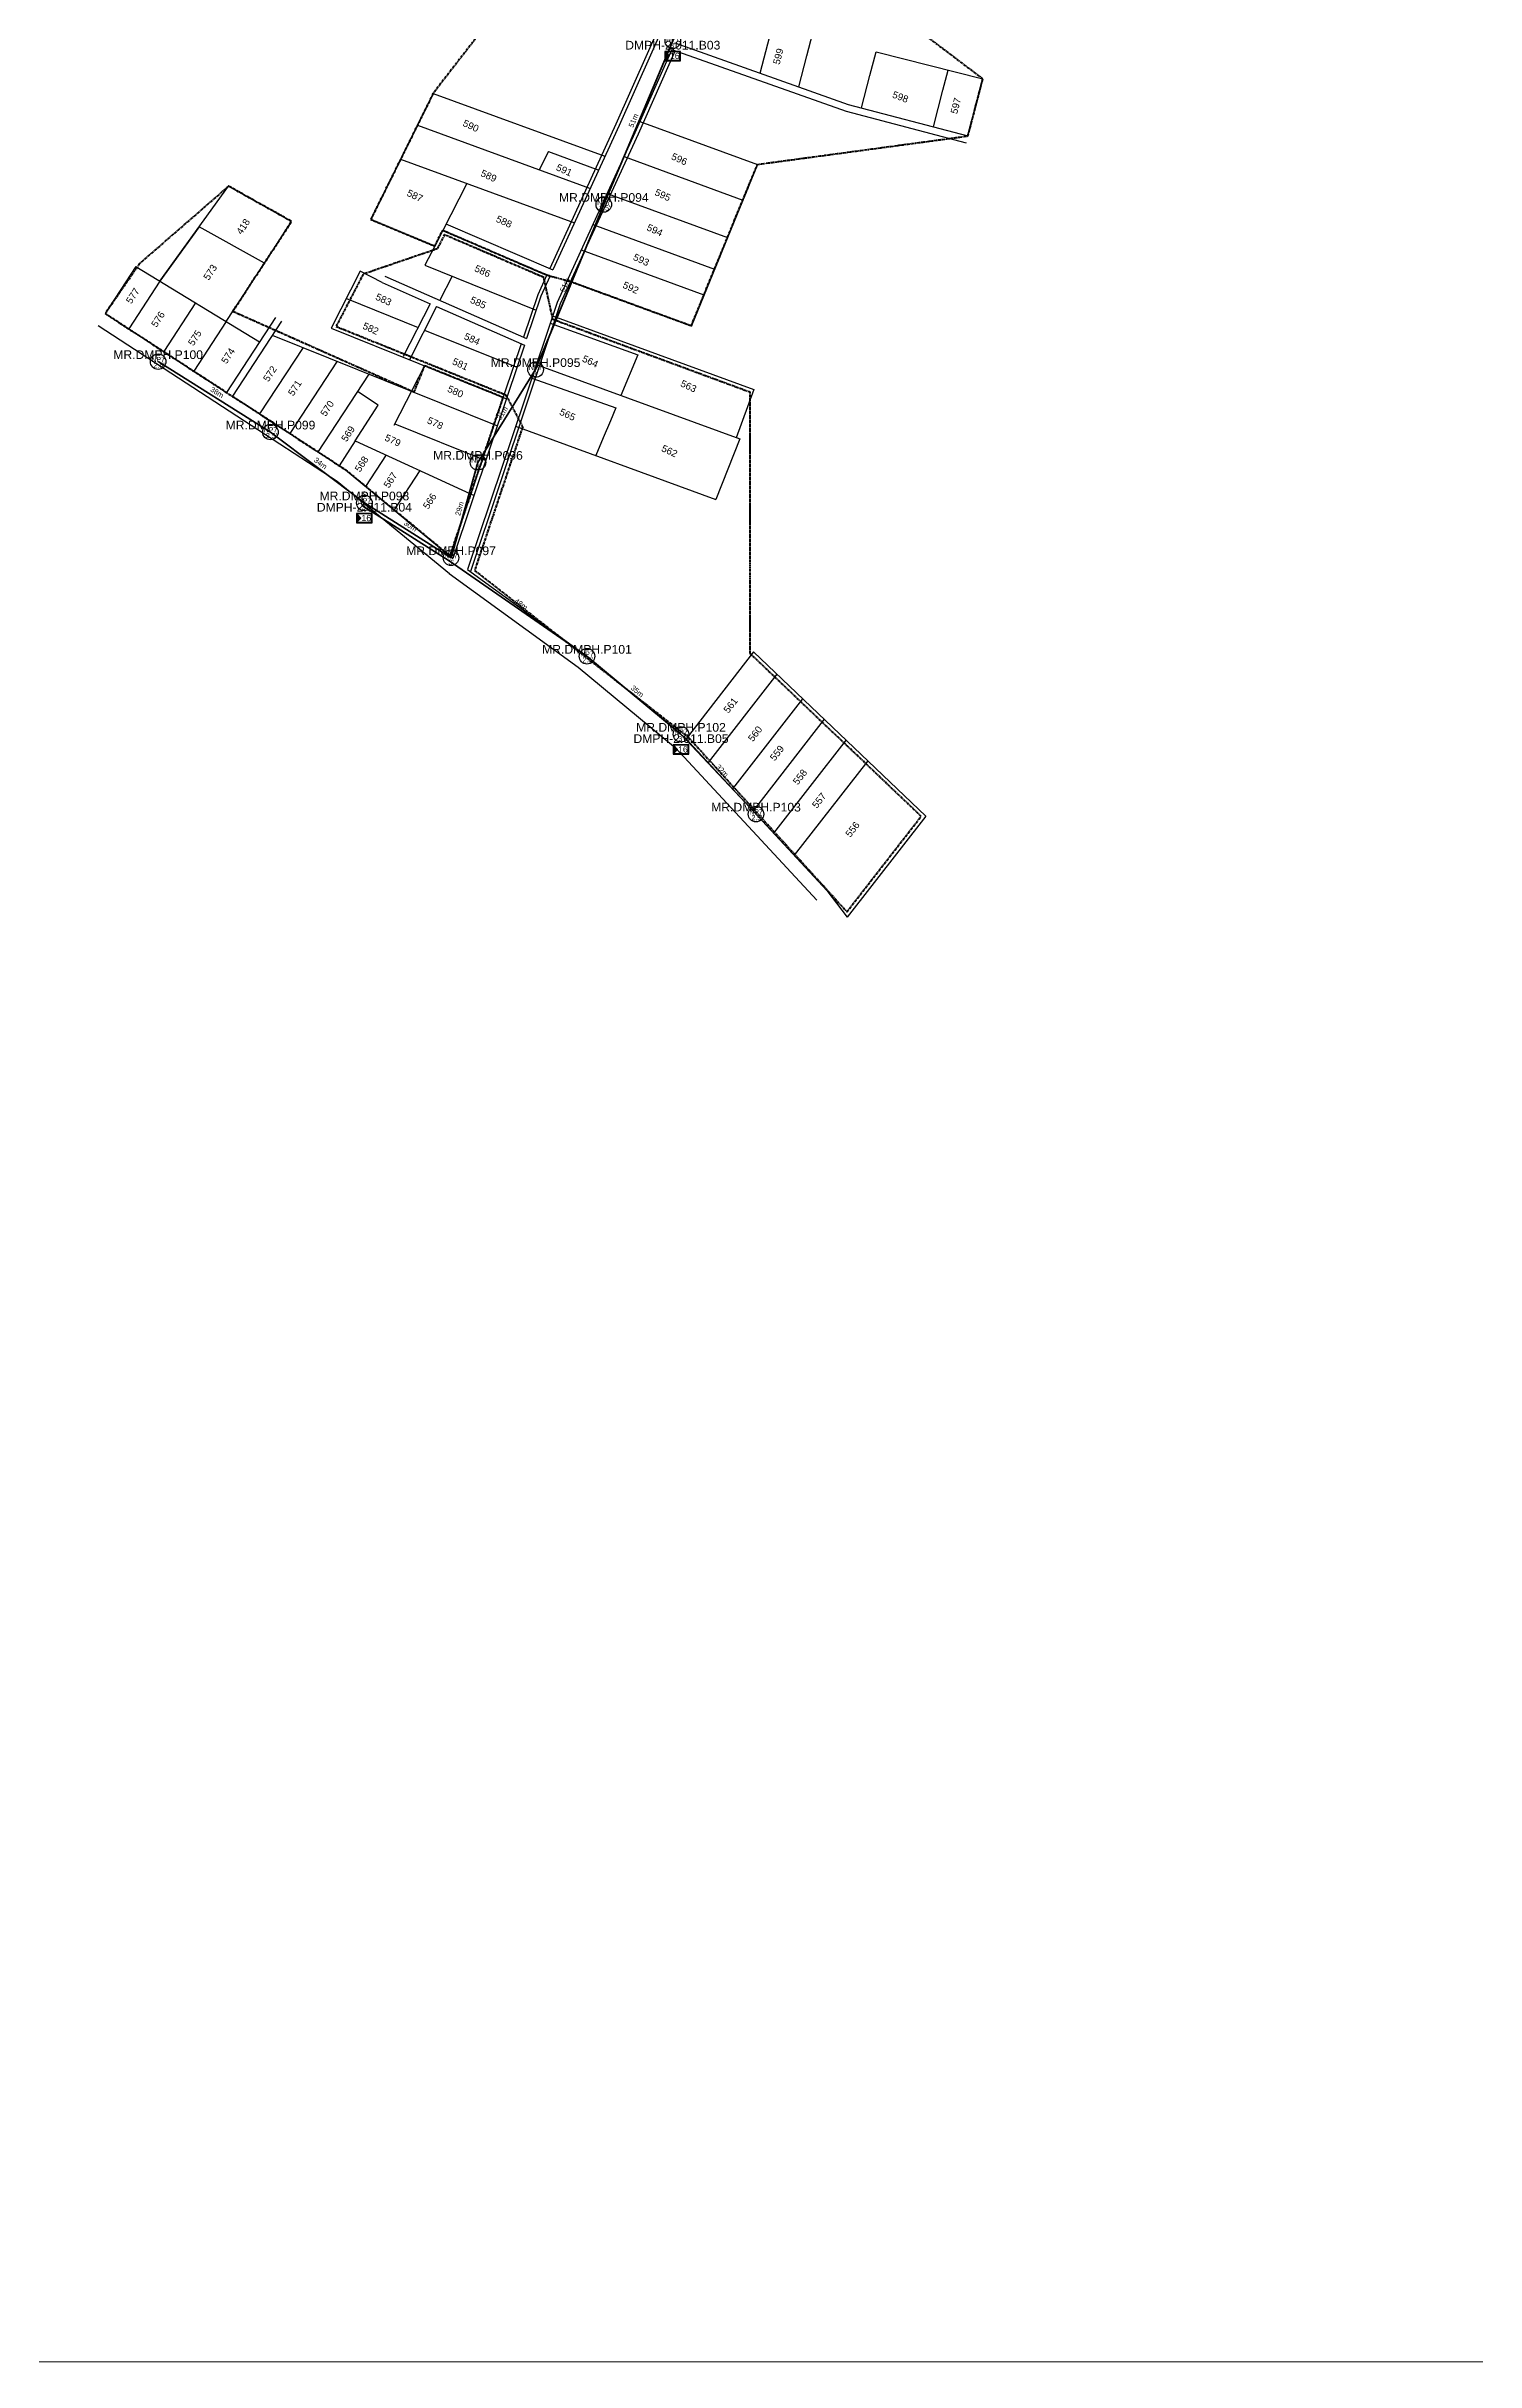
# Model space of a CAD drawing. Header units: metres. Extents: x 13679654 to 13688052, y 67972 to 70803.
# Drawn here: x 13682950 to 13683361, y 67972 to 68639 of the extents above; entities that cross this region are included whole.
import ezdxf
from ezdxf.enums import TextEntityAlignment as Align

# ---------------------------------------------------------------- set-up
doc = ezdxf.new("R2010")
doc.units = ezdxf.units.M
doc.header["$MEASUREMENT"] = 0
doc.linetypes.add('PHANTOM2', pattern=[1.25, 0.625, -0.125, 0.125, -0.125, 0.125, -0.125])
for name, color, linetype in [('Base Map', 251, 'Continuous'), ('FAT', 30, 'Continuous'), ('FAT DWG', 1, 'Continuous'), ('Home Number', 6, 'Continuous'), ('NEW POLE 7-2.5', 6, 'Continuous'), ('NEW POLE 7-3', 4, 'Continuous'), ('SPAN CABLE', 3, 'Continuous')]:
    doc.layers.add(name, color=color, linetype=linetype)
for name, color, linetype, lineweight in [('FAT AREA FDT 1', 134, 'PHANTOM2', 40), ('FAT INFO', 160, 'Continuous', 9), ('SLING WIRE', 4, 'Continuous', 35), ('XXX.XXX - Cable Line A (FO Cable 24C_2T) - AE', 3, 'Continuous', 35)]:
    doc.layers.add(name, color=color, linetype=linetype, lineweight=lineweight)
doc.styles.get("Standard").update_dxf_attribs({"font": 'arial.ttf'})
doc.styles.add('Title Block 3', font='dgn003.shx')
doc.dimstyles.new('EMR', dxfattribs={"dimtxt": 1.5, "dimasz": 0.18, "dimexe": 0.18, "dimexo": 0.0625, "dimgap": 0.09, "dimtad": 0, "dimdec": 0, "dimzin": 0, "dimdsep": 46, "dimtxsty": 'Standard', "dimcen": 0.09, "dimse1": 1, "dimse2": 1, "dimsd1": 1, "dimsd2": 1, "dimadec": 0, "dimazin": 0, "dimtfac": 1, "dimtdec": 0, "dimtofl": 0, "dimtmove": 0, "dimatfit": 3, "dimfxl": 1, "dimtolj": 1, "dimtzin": 0, "dimarcsym": 0})

# ---------------------------------------------------------------- blocks, each defined once
blk = doc.blocks.new('*U11')
h = blk.add_hatch(color=2)
h.dxf.hatch_style = 1
h.paths.add_polyline_path([(0.2, -2), (0.2, 2), (2.1, 0)])
for points in [[(0, -2.3), (7.5, -2.3), (7.5, 2.2), (0, 2.2)], [(0.2, -2), (7.2, -2), (7.2, 2), (0.2, 2)]]:
    blk.add_lwpolyline(points, close=True)
at = {"color": 2}
blk.add_lwpolyline([(0.2, -2), (0.2, 2), (2.1, 0)], close=True, dxfattribs=at)
at = {"color": 7}
blk.add_attdef('FAT', text='', height=3, rotation=360, dxfattribs=at).set_placement((4.7, 0), align=Align.MIDDLE_CENTER)
blk.add_attdef('FAT_ID', text='', height=3, rotation=360, dxfattribs=at).set_placement((0, -4.5), align=Align.MIDDLE_LEFT)
blk = doc.blocks.new('*U16')
at = {"color": 0, "linetype": 'ByBlock', "lineweight": -2}
blk.add_circle((0, 0), 2.24, dxfattribs=at)
at = {"color": 0, "linetype": 'ByBlock', "lineweight": -2, "style": 'Title Block 3', "width": 0.799091}
for s, p in [('NP7', (0, 0.62)), ("2.5'", (0.28, -1.02))]:
    blk.add_text(s, height=1.488, dxfattribs=at).set_placement(p, align=Align.MIDDLE_CENTER)
blk = doc.blocks.new('*U13')
at = {"color": 0, "linetype": 'ByBlock', "lineweight": -2}
blk.add_circle((0, 0), 2.24, dxfattribs=at)
at = {"color": 0, "linetype": 'ByBlock', "lineweight": -2, "style": 'Title Block 3', "width": 0.799091}
for s, p in [('NP7', (0, 0.62)), ("3'", (0, -1.27))]:
    blk.add_text(s, height=1.488, dxfattribs=at).set_placement(p, align=Align.MIDDLE_CENTER)
blk = doc.blocks.new('*D198')
at = {"layer": 'Defpoints', "color": 0, "transparency": 16777216}
for p in [(13682982.24, 68547.89), (13683014.57, 68527.62), (13683015.36, 68528.9)]:
    blk.add_point(p, dxfattribs=at)
at = {"layer": 'SPAN CABLE', "color": 0, "transparency": 16777216, "insert": (13682999.2, 68539.03), "char_height": 1.5, "attachment_point": 5, "rotation": 327.91143}
blk.add_mtext('\\A1;38m', dxfattribs=at)
blk = doc.blocks.new('*D199')
at = {"layer": 'Defpoints', "color": 0, "transparency": 16777216}
for p in [(13683014.57, 68527.62), (13683041.59, 68507.21), (13683042.49, 68508.41)]:
    blk.add_point(p, dxfattribs=at)
at = {"layer": 'SPAN CABLE', "color": 0, "transparency": 16777216, "insert": (13683028.98, 68518.61), "char_height": 1.5, "attachment_point": 5, "rotation": 322.92805}
blk.add_mtext('\\A1;34m', dxfattribs=at)
blk = doc.blocks.new('*D200')
at = {"layer": 'Defpoints', "color": 0, "transparency": 16777216}
for p in [(13683132.7, 68440.59), (13683154.29, 68417.61), (13683155.38, 68418.64)]:
    blk.add_point(p, dxfattribs=at)
at = {"layer": 'SPAN CABLE', "color": 0, "transparency": 16777216, "insert": (13683144.59, 68430.12), "char_height": 1.5, "attachment_point": 5, "rotation": 313.21549}
blk.add_mtext('\\A1;32m', dxfattribs=at)
blk = doc.blocks.new('*D301')
at = {"layer": 'Defpoints', "color": 0, "transparency": 16777216}
for p in [(13683130.34, 68640.26), (13683109.1, 68593.75), (13683110.49, 68593.16)]:
    blk.add_point(p, dxfattribs=at)
at = {"layer": 'SPAN CABLE', "color": 0, "transparency": 16777216, "insert": (13683119.03, 68617.3), "char_height": 1.5, "attachment_point": 5, "rotation": 67.14199}
blk.add_mtext('\\A1;51m', dxfattribs=at)
blk = doc.blocks.new('*D302')
at = {"layer": 'Defpoints', "color": 0, "transparency": 16777216}
for p in [(13683110.49, 68593.16), (13683089.47, 68546.19), (13683090.85, 68545.61)]:
    blk.add_point(p, dxfattribs=at)
at = {"layer": 'SPAN CABLE', "color": 0, "transparency": 16777216, "insert": (13683099.28, 68569.96), "char_height": 1.5, "attachment_point": 5, "rotation": 67.5656}
blk.add_mtext('\\A1;51m', dxfattribs=at)
blk = doc.blocks.new('*D303')
at = {"layer": 'Defpoints', "color": 0, "transparency": 16777216}
for p in [(13683090.85, 68545.61), (13683073.01, 68519.68), (13683074.28, 68518.89)]:
    blk.add_point(p, dxfattribs=at)
at = {"layer": 'SPAN CABLE', "color": 0, "transparency": 16777216, "insert": (13683081.29, 68533.04), "char_height": 1.5, "attachment_point": 5, "rotation": 58.19646}
blk.add_mtext('\\A1;31m', dxfattribs=at)
blk = doc.blocks.new('*D304')
at = {"layer": 'Defpoints', "color": 0, "transparency": 16777216}
for p in [(13683074.28, 68518.89), (13683065.08, 68491.83), (13683066.52, 68491.42)]:
    blk.add_point(p, dxfattribs=at)
at = {"layer": 'SPAN CABLE', "color": 0, "transparency": 16777216, "insert": (13683068.96, 68505.56), "char_height": 1.5, "attachment_point": 5, "rotation": 74.22431}
blk.add_mtext('\\A1;29m', dxfattribs=at)
blk = doc.blocks.new('*D305')
at = {"layer": 'Defpoints', "color": 0, "transparency": 16777216}
for p in [(13683041.59, 68507.21), (13683042.39, 68508.48), (13683066.52, 68491.42)]:
    blk.add_point(p, dxfattribs=at)
at = {"layer": 'SPAN CABLE', "color": 0, "transparency": 16777216, "insert": (13683054.86, 68500.58), "char_height": 1.5, "attachment_point": 5, "rotation": 327.65936}
blk.add_mtext('\\A1;30m', dxfattribs=at)
blk = doc.blocks.new('*D306')
at = {"layer": 'Defpoints', "color": 0, "transparency": 16777216}
for p in [(13683039.78, 68507.17), (13683041.59, 68507.21), (13683041.05, 68506.36)]:
    blk.add_point(p, dxfattribs=at)
at = {"layer": 'SPAN CABLE', "color": 0, "transparency": 16777216, "insert": (13683041.15, 68509.32), "char_height": 1.5, "attachment_point": 5, "rotation": 57.65936}
blk.add_mtext('\\A1;1m', dxfattribs=at)
blk = doc.blocks.new('*D308')
at = {"layer": 'Defpoints', "color": 0, "transparency": 16777216}
for p in [(13683065.99, 68490.58), (13683105.65, 68463.05), (13683106.5, 68464.28)]:
    blk.add_point(p, dxfattribs=at)
at = {"layer": 'SPAN CABLE', "color": 0, "transparency": 16777216, "insert": (13683086.67, 68478.04), "char_height": 1.5, "attachment_point": 5, "rotation": 325.23425}
blk.add_mtext('\\A1;48m', dxfattribs=at)
blk = doc.blocks.new('*D309')
at = {"layer": 'Defpoints', "color": 0, "transparency": 16777216}
for p in [(13683105.65, 68463.05), (13683132.7, 68440.59), (13683133.66, 68441.74)]:
    blk.add_point(p, dxfattribs=at)
at = {"layer": 'SPAN CABLE', "color": 0, "transparency": 16777216, "insert": (13683120.13, 68452.97), "char_height": 1.5, "attachment_point": 5, "rotation": 320.29826}
blk.add_mtext('\\A1;35m', dxfattribs=at)

msp = doc.modelspace()

# ---------------------------------------------------------------- linework, layer by layer
at = {"layer": 'Base Map', "flags": 128}
for points in [[(13683172.9, 68741.65), (13683161.31, 68722.88), (13683136.71, 68667.45), (13683113.96, 68616.28), (13683094.91, 68574.68)], [(13683173.78, 68741.16), (13683162.19, 68722.41), (13683137.62, 68667.04), (13683114.87, 68615.86), (13683095.84, 68574.28)], [(13683155.46, 68630.95), (13683158.24, 68641.64), (13683159.63, 68646.99)], [(13683166.62, 68627), (13683168.95, 68635.98), (13683173.46, 68653.31)], [(13683130.11, 68637.81), (13683119.42, 68613.78), (13683097.04, 68564.89), (13683087.72, 68537.13), (13683071.29, 68488.04)], [(13683131.05, 68637.47), (13683120.33, 68613.36), (13683097.97, 68564.51), (13683088.67, 68536.81), (13683072.14, 68487.42)], [(13683130.11, 68637.81), (13683180.24, 68620.03), (13683214.79, 68610.92)], [(13683130.93, 68639.65), (13683180.83, 68621.96), (13683215.29, 68612.87)], [(13683184.65, 68620.95), (13683187.08, 68630.31), (13683188.85, 68637.11)], [(13683188.85, 68637.11), (13683219.57, 68629.32)], [(13683205.35, 68615.49), (13683208.09, 68626.03), (13683209.6, 68631.84)], [(13683215.29, 68612.87), (13683219.57, 68629.32)], [(13683061.4, 68625.14), (13683043.43, 68588.85)], [(13683061.4, 68625.14), (13683110.82, 68607.02)], [(13683056.85, 68615.96), (13683106.34, 68597.82)], [(13683120.89, 68617.07), (13683154.71, 68604.68)], [(13683094.57, 68608.35), (13683091.9, 68603.12)], [(13683094.57, 68608.35), (13683109.01, 68603.06)], [(13683052.01, 68606.18), (13683102.04, 68587.84)], [(13683116.3, 68606.95), (13683150.5, 68594.42)], [(13683154.71, 68604.68), (13683135.68, 68558.24)], [(13682982.72, 68571.05), (13683002.5, 68598.41)], [(13683012.83, 68576.28), (13683020.66, 68588.25), (13683002.5, 68598.41)], [(13683071.04, 68599.2), (13683061.83, 68581.17)], [(13683111.42, 68596.3), (13683146.07, 68583.6)], [(13683043.43, 68588.85), (13683061.83, 68581.17)], [(13683065.07, 68587.52), (13683095.84, 68574.28)], [(13683107.32, 68587.34), (13683142.34, 68574.5)], [(13683001.8, 68559.41), (13683012.83, 68576.28), (13682994.07, 68586.75), (13682982.72, 68571.05)], [(13683061.83, 68581.17), (13683059.02, 68575.68)], [(13683064.15, 68585.72), (13683095, 68572.45)], [(13682975.83, 68575.25), (13682966.99, 68561.73)], [(13682975.83, 68575.25), (13683011.41, 68553.55)], [(13683040.42, 68573.92), (13683032.04, 68557.52)], [(13683046.67, 68570.68), (13683040.42, 68573.92)], [(13683059.02, 68575.68), (13683091.03, 68562.72)], [(13683104, 68580.08), (13683139.32, 68567.13)], [(13682982.72, 68571.05), (13682973.76, 68557.33)], [(13683046.67, 68570.68), (13683060.53, 68564.57)], [(13683047.48, 68572.53), (13683088.28, 68554.53)], [(13683066.84, 68572.52), (13683063.28, 68565.56)], [(13683094.08, 68572.85), (13683091.46, 68567.13), (13683087.36, 68554.94)], [(13683095, 68572.45), (13683092.39, 68566.75), (13683088.28, 68554.53)], [(13683099.99, 68571.32), (13683135.68, 68558.24)], [(13682966.99, 68561.73), (13683001.93, 68539.05)], [(13682993, 68564.78), (13682983.85, 68550.78)], [(13683016.03, 68560.62), (13683001.93, 68539.05)], [(13683036.41, 68566.06), (13683057.04, 68557.74)], [(13683060.53, 68564.57), (13683052.76, 68549.37)], [(13683062.37, 68563.76), (13683054.54, 68548.44)], [(13683062.37, 68563.76), (13683087.64, 68552.62)], [(13683095.77, 68561.09), (13683153.63, 68539.88)], [(13682964.95, 68558.26), (13683004.9, 68532.32), (13683033.76, 68513.51), (13683066.05, 68486.89)], [(13683001.8, 68559.41), (13682992.5, 68545.17)], [(13683017.7, 68559.51), (13683003.61, 68537.96)], [(13683015.1, 68555.52), (13683079.85, 68529.41)], [(13683032.04, 68557.52), (13683082.46, 68537.19)], [(13683058.9, 68556.99), (13683085.5, 68546.26)], [(13683095.06, 68558.98), (13683120.25, 68549.82)], [(13683023.93, 68551.96), (13683011.44, 68532.86)], [(13683033.73, 68548.01), (13683020.12, 68527.2)], [(13683086.72, 68553.02), (13683082.03, 68539.07), (13683066.25, 68491.93)], [(13683087.64, 68552.62), (13683082.98, 68538.74), (13683067.08, 68491.25)], [(13683091.06, 68547.08), (13683149.6, 68525.62)], [(13683120.25, 68549.82), (13683115.4, 68538.15)], [(13683042.9, 68544.31), (13683028.13, 68521.72)], [(13683058.87, 68546.7), (13683050.08, 68529.48)], [(13683089.74, 68543.14), (13683113.93, 68534.62)], [(13683003.61, 68537.96), (13683007.08, 68535.71), (13683036.12, 68516.77), (13683067.08, 68491.25)], [(13683038.97, 68525.1), (13683045.51, 68535.34), (13683039.6, 68539.26)], [(13683113.93, 68534.62), (13683112.37, 68530.86)], [(13683153.63, 68539.88), (13683148.6, 68525.98)], [(13683050.35, 68530.01), (13683076.52, 68519.46)], [(13683085.11, 68529.35), (13683142.72, 68508.24)], [(13683112.37, 68530.86), (13683110.34, 68525.97)], [(13683038.97, 68525.1), (13683034.38, 68517.91)], [(13683038.97, 68525.1), (13683073.15, 68509.38)], [(13683047.86, 68521.01), (13683041.95, 68511.97)], [(13683110.34, 68525.97), (13683108.22, 68520.88)], [(13683149.6, 68525.62), (13683142.72, 68508.24)], [(13683057.55, 68516.56), (13683050.13, 68505.22)], [(13683071.29, 68488.04), (13683105.65, 68463.05), (13683133.89, 68439.59), (13683174.68, 68395.62)], [(13683066.03, 68486.91), (13683103.1, 68459.94), (13683131.15, 68436.65), (13683171.76, 68392.87)], [(13683153.58, 68464.3), (13683134.15, 68439.31)], [(13683153.58, 68464.3), (13683203.16, 68417.06)], [(13683160.29, 68457.91), (13683140.51, 68432.46)], [(13683167.71, 68450.84), (13683147.53, 68424.89)], [(13683173.93, 68444.91), (13683153.43, 68418.54)], [(13683180.19, 68438.95), (13683159.35, 68412.15)], [(13683186.44, 68432.99), (13683165.27, 68405.77)], [(13683203.16, 68417.06), (13683180.51, 68387.91)], [(13683174.68, 68395.62), (13683180.51, 68387.91)]]:
    msp.add_lwpolyline(points, dxfattribs=at)
at = {"layer": 'FAT AREA FDT 1'}
for points in [[(13683135.68, 68558.24), (13683154.71, 68604.68), (13683215.29, 68612.87), (13683219.57, 68629.32), (13683144.86, 68685.83), (13683116.38, 68696.27), (13683061.4, 68625.14), (13683043.43, 68588.85), (13683061.83, 68581.17), (13683064.15, 68585.72), (13683094.08, 68572.85), (13683100.93, 68570.97), (13683135.68, 68558.24)], [(13683002.5, 68598.41), (13682976.96, 68576.18), (13682966.99, 68561.73), (13683036.12, 68516.77), (13683066.25, 68491.93), (13683081.53, 68537.56), (13683058.87, 68546.7), (13683055.81, 68539.1), (13683003.71, 68562.32), (13683020.66, 68588.25), (13683002.5, 68598.41)]]:
    msp.add_lwpolyline(points, dxfattribs=at)
msp.add_lwpolyline([(13683095.85, 68560), (13683093.21, 68572.13), (13683064.62, 68584.43), (13683062.53, 68580.35), (13683041.21, 68573.06), (13683033.44, 68558.04), (13683082.24, 68538.35), (13683087.14, 68529.1), (13683073.31, 68487.78), (13683134.89, 68439.66), (13683180.45, 68389.47), (13683201.82, 68416.96), (13683152.58, 68463.88), (13683152.58, 68539.06)], close=True, dxfattribs=at)
at = {"layer": 'FAT INFO'}
msp.add_lwpolyline([(13679653.73, 70802.62), (13685167.19, 70802.62), (13685167.19, 67972.01), (13679653.73, 67972.01)], close=True, dxfattribs=at)
at = {"layer": 'SLING WIRE', "flags": 128}
for points in [[(13682982.24, 68547.89), (13683014.57, 68527.62), (13683041.59, 68507.21)], [(13683132.7, 68440.59), (13683154.29, 68417.61)]]:
    msp.add_lwpolyline(points, dxfattribs=at)
at = {"layer": 'XXX.XXX - Cable Line A (FO Cable 24C_2T) - AE', "flags": 128}
msp.add_lwpolyline([(13683317.74, 68980.8), (13683305.83, 68961.05), (13683286.65, 68924.93), (13683274, 68899.36), (13683252.98, 68862.37), (13683226.15, 68818.48), (13683197.97, 68770.37), (13683169.75, 68726.14), (13683145.79, 68674.86), (13683130.34, 68640.26), (13683110.49, 68593.16), (13683090.85, 68545.61), (13683074.28, 68518.89), (13683066.52, 68491.42), (13683041.59, 68507.21), (13683041.05, 68506.36), (13683065.99, 68490.58), (13683105.65, 68463.05), (13683132.7, 68440.59)], dxfattribs=at)

# ---------------------------------------------------------------- block references
at = {"layer": 'FAT DWG'}
ref = msp.add_blockref('*U11', (13683128.09, 68635.9), dxfattribs=dict(at, xscale=0.6000000000000003, yscale=0.6000000000000003, zscale=0.6000000000000003))
ref.add_attrib('FAT', '16', dxfattribs={"layer": '0', "color": 7, "height": 1.8, "rotation": 0}).set_placement((13683130.9, 68635.92), align=Align.MIDDLE_CENTER)
ref = msp.add_blockref('*U11', (13683039.34, 68502.84), dxfattribs=dict(at, xscale=0.6000000000000003, yscale=0.6000000000000003, zscale=0.6000000000000003))
ref.add_attrib('FAT', '16', dxfattribs={"layer": '0', "color": 7, "height": 1.8, "rotation": 0}).set_placement((13683042.14, 68502.86), align=Align.MIDDLE_CENTER)
ref = msp.add_blockref('*U11', (13683130.45, 68436.22), dxfattribs=dict(at, xscale=0.6000000000000003, yscale=0.6000000000000003, zscale=0.6000000000000003))
ref.add_attrib('FAT', '16', dxfattribs={"layer": '0', "color": 7, "height": 1.8, "rotation": 0}).set_placement((13683133.25, 68436.24), align=Align.MIDDLE_CENTER)
at = {"layer": 'NEW POLE 7-2.5'}
for p in [(13683110.49, 68593.16), (13682982.24, 68547.89), (13683014.57, 68527.62), (13683105.65, 68463.05), (13683154.29, 68417.61)]:
    msp.add_blockref('*U16', p, dxfattribs=at)
at = {"layer": 'NEW POLE 7-3'}
for p in [(13683130.34, 68640.26), (13683090.85, 68545.61), (13683074.28, 68518.89), (13683041.59, 68507.21), (13683066.52, 68491.42), (13683132.7, 68440.59)]:
    msp.add_blockref('*U13', p, dxfattribs=at)

# ---------------------------------------------------------------- texts
at = {"layer": 'FAT'}
for s, p in [('DMPH-2.011.B03', (13683130.34, 68640.26)), ('DMPH-2.011.B04', (13683041.59, 68507.21)), ('DMPH-2.011.B05', (13683132.7, 68440.59))]:
    msp.add_text(s, height=2.5, dxfattribs=at).set_placement(p, align=Align.TOP_CENTER)
at = {"layer": 'Home Number'}
for s, rotation, p in [('599', 75.42482, (13683160.68, 68635.78)), ('598', 339.08734, (13683195.85, 68624.11)), ('597', 75.42482, (13683211.77, 68621.56)), ('590', 335.1784, (13683072.24, 68615.78)), ('596', 335.1784, (13683132.23, 68606.2)), ('589', 335.1784, (13683077.37, 68601.37)), ('591', 335.1784, (13683099.09, 68603.05)), ('587', 335.1784, (13683056.15, 68595.67)), ('595', 335.1784, (13683127.46, 68595.88)), ('418', 56.82484, (13683006.69, 68586.79)), ('588', 335.1784, (13683081.79, 68588.2)), ('594', 335.1784, (13683125.16, 68585.75)), ('573', 56.82484, (13682997.22, 68573.62)), ('586', 335.1784, (13683075.6, 68573.97)), ('593', 335.1784, (13683121.27, 68577.2)), ('577', 56.82484, (13682974.93, 68566.84)), ('583', 335.1784, (13683047.13, 68565.78)), ('592', 335.1784, (13683118.26, 68569.19)), ('576', 56.82484, (13682982.2, 68560.08)), ('585', 335.1784, (13683074.36, 68564.9)), ('575', 56.82484, (13682992.79, 68554.74)), ('582', 335.1784, (13683043.42, 68557.42)), ('584', 335.1784, (13683072.59, 68554.4)), ('574', 56.82484, (13683002.35, 68549.57)), ('581', 335.1784, (13683069.21, 68547.18)), ('564', 335.1784, (13683106.6, 68547.96)), ('572', 56.82484, (13683014.41, 68544.4)), ('571', 56.82484, (13683021.56, 68540.32)), ('580', 335.1784, (13683067.82, 68539.28)), ('563', 335.1784, (13683134.89, 68540.83)), ('570', 56.82484, (13683030.88, 68534.42)), ('565', 335.1784, (13683100.06, 68532.65)), ('569', 56.82484, (13683036.89, 68527.13)), ('579', 335.2969, (13683049.78, 68525.22)), ('578', 335.1784, (13683061.98, 68530.2)), ('568', 56.82484, (13683040.78, 68518.41)), ('562', 335.1784, (13683129.4, 68522.15)), ('567', 56.82484, (13683049.08, 68513.79)), ('566', 56.82484, (13683060.4, 68507.73)), ('561', 52.13592, (13683146.98, 68448.94)), ('560', 52.13592, (13683154.03, 68440.75)), ('559', 52.13592, (13683160.32, 68435.2)), ('558', 52.13592, (13683166.94, 68428.31)), ('557', 52.13592, (13683172.44, 68421.54)), ('556', 52.13592, (13683182.06, 68413.21))]:
    msp.add_text(s, height=2, rotation=rotation, dxfattribs=at).set_placement(p, align=Align.MIDDLE_CENTER)
at = {"layer": 'NEW POLE 7-2.5'}
for s, p in [('MR.DMPH.P094', (13683110.49, 68593.16)), ('MR.DMPH.P100', (13682982.24, 68547.89)), ('MR.DMPH.P099', (13683014.57, 68527.62)), ('MR.DMPH.P101', (13683105.65, 68463.05)), ('MR.DMPH.P103', (13683154.29, 68417.61))]:
    msp.add_text(s, height=2.5, dxfattribs=at).set_placement(p, align=Align.BOTTOM_CENTER)
at = {"layer": 'NEW POLE 7-3'}
for s, p in [('MR.DMPH.P095', (13683090.85, 68545.61)), ('MR.DMPH.P096', (13683074.28, 68518.89)), ('MR.DMPH.P098', (13683041.59, 68507.21)), ('MR.DMPH.P097', (13683066.52, 68491.42)), ('MR.DMPH.P102', (13683132.7, 68440.59))]:
    msp.add_text(s, height=2.5, dxfattribs=at).set_placement(p, align=Align.BOTTOM_CENTER)

# ---------------------------------------------------------------- dimensions: what is measured, and where the dimension line sits
at = {"layer": 'SPAN CABLE', "color": 2}
for p1, p2, distance, picture, middle in [((13683130.34, 68640.26), (13683110.49, 68593.16), -1.5, '*D301', (13683119.03, 68617.3)), ((13683110.49, 68593.16), (13683090.85, 68545.61), -1.5, '*D302', (13683099.28, 68569.96)), ((13682982.24, 68547.89), (13683014.57, 68527.62), 1.5, '*D198', (13682999.2, 68539.03)), ((13683090.85, 68545.61), (13683074.28, 68518.89), -1.5, '*D303', (13683081.29, 68533.04)), ((13683014.57, 68527.62), (13683041.59, 68507.21), 1.5, '*D199', (13683028.98, 68518.61)), ((13683074.28, 68518.89), (13683066.52, 68491.42), -1.5, '*D304', (13683068.96, 68505.56)), ((13683041.59, 68507.21), (13683041.05, 68506.36), -1.5, '*D306', (13683041.15, 68509.32)), ((13683066.52, 68491.42), (13683041.59, 68507.21), -1.5, '*D305', (13683054.86, 68500.58)), ((13683065.99, 68490.58), (13683105.65, 68463.05), 1.5, '*D308', (13683086.67, 68478.04)), ((13683105.65, 68463.05), (13683132.7, 68440.59), 1.5, '*D309', (13683120.13, 68452.97)), ((13683132.7, 68440.59), (13683154.29, 68417.61), 1.5, '*D200', (13683144.59, 68430.12))]:
    dim = msp.add_aligned_dim(p1=p1, p2=p2, distance=distance, dimstyle='EMR', override={"dimpost": 'm'}, dxfattribs=at)
    dim.commit()
    dim.dimension.update_dxf_attribs({"geometry": picture, "text_midpoint": middle})

doc.saveas('drawing.dxf')
